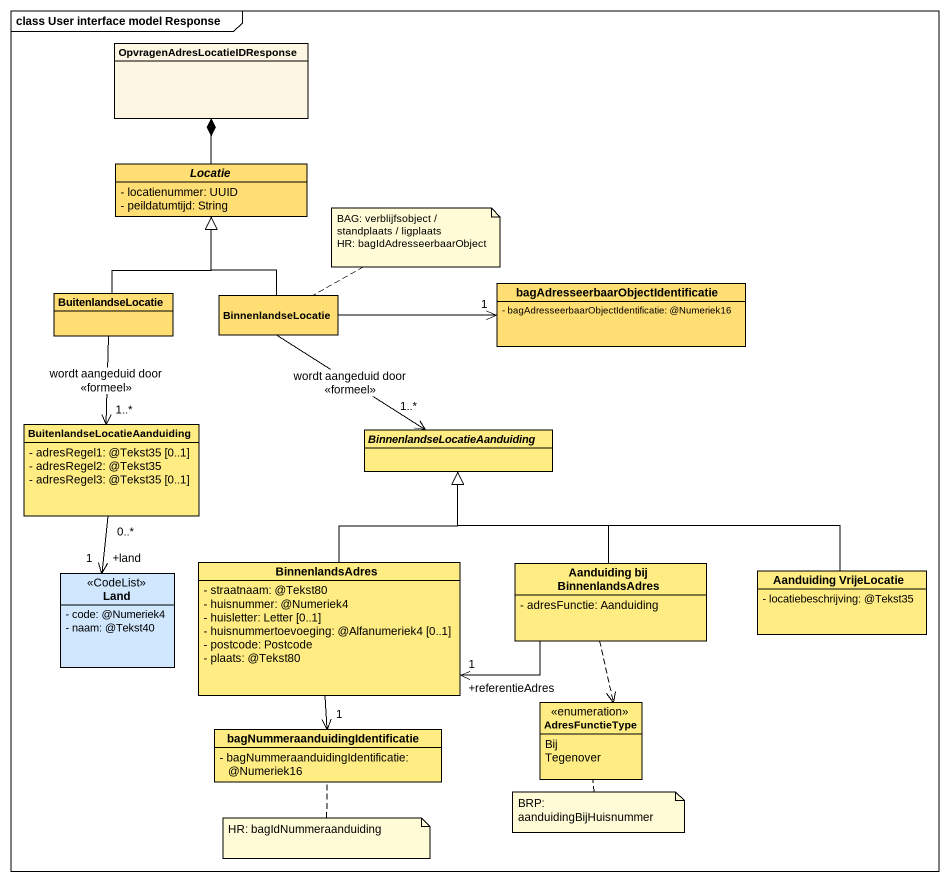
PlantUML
@startuml
mainframe class User interface model Response
hide circle
hide empty members
skinparam classAttributeIconSize 0
class "OpvragenAdresLocatieIDResponse" as OpvragenAdresLocatieIDRespon
abstract class Locatie #FFDE73 {
  - locatienummer: UUID
  - peildatumtijd: String
}
class "bagAdresseerbaarObjectIdentificatie" as bagAdresseerbaarObjectIdenti #FFDE73 {
  - bagAdresseerbaarObjectIdentificatie: @Numeriek16
}
class BuitenlandseLocatie #FFDE73
class BinnenlandseLocatie #FFDE73
class "BuitenlandseLocatieAanduiding" as BuitenlandseLocatieAanduidin #FFED83 {
  - adresRegel1: @Tekst35 [0..1]
  - adresRegel2: @Tekst35
  - adresRegel3: @Tekst35 [0..1]
}
abstract class "BinnenlandseLocatieAanduiding" as BinnenlandseLocatieAanduidin #FFED83
class Land <<CodeList>> #D0E7FE {
  - code: @Numeriek4
  - naam: @Tekst40
}
class BinnenlandsAdres #FFED83 {
  - straatnaam: @Tekst80
  - huisnummer: @Numeriek4
  - huisletter: Letter [0..1]
  - huisnummertoevoeging: @Alfanumeriek4 [0..1]
  - postcode: Postcode
  - plaats: @Tekst80
}
class "Aanduiding bij BinnenlandsAdres" as Aanduiding_bij #FFED83 {
  - adresFunctie: Aanduiding
}
class "Aanduiding VrijeLocatie" as Aanduiding_VrijeLocatie #FFED83 {
  - locatiebeschrijving: @Tekst35
}
enum AdresFunctieType #FFED83 {
  Bij
  Tegenover
}
class "bagNummeraanduidingIdentificatie" as bagNummeraanduidingIdentific #FFED83 {
  - bagNummeraanduidingIdentificatie: @Numeriek16
}
Locatie -up-* OpvragenAdresLocatieIDRespon
bagAdresseerbaarObjectIdenti "1" <-left- BinnenlandseLocatie
BuitenlandseLocatie -up-|> Locatie
BinnenlandseLocatie -up-|> Locatie
BuitenlandseLocatieAanduidin "1..*" <-up- BuitenlandseLocatie : wordt aangeduid door\n<<formeel>>
BuitenlandseLocatieAanduidin "0..*" --> "+land\n1" Land
BinnenlandseLocatieAanduidin "1..*" <-up- BinnenlandseLocatie : wordt aangeduid door\n<<formeel>>
BinnenlandsAdres -up-|> BinnenlandseLocatieAanduidin
Aanduiding_bij -up-|> BinnenlandseLocatieAanduidin
Aanduiding_bij -left-> "+referentieAdres\n1" BinnenlandsAdres
Aanduiding_bij ..> AdresFunctieType
Aanduiding_VrijeLocatie -left-|> BinnenlandseLocatieAanduidin
bagNummeraanduidingIdentific "1" <-up- BinnenlandsAdres
note right of BinnenlandseLocatie
  BAG: verblijfsobject / standplaats / ligplaats
  HR: bagIdAdresseerbaarObject
end note
note bottom of AdresFunctieType : BRP: aanduidingBijHuisnummer
note bottom of bagNummeraanduidingIdentific : HR: bagIdNummeraanduiding
@enduml
